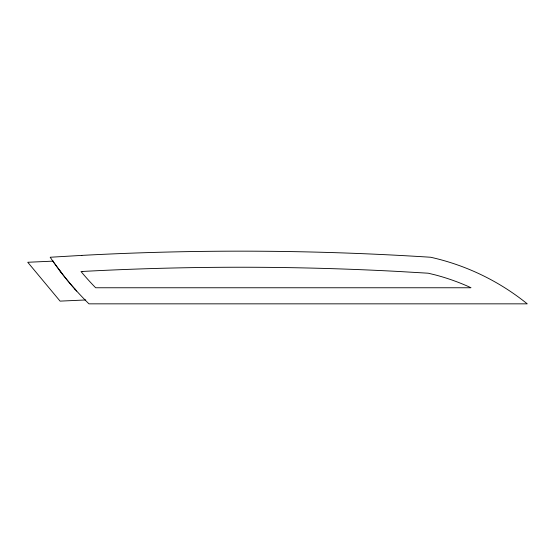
<?xml version="1.0" encoding="UTF-8"?>
<svg xmlns="http://www.w3.org/2000/svg" width="555" height="555" viewBox="0 0 555 555"><rect width="100%" height="100%" fill="white"/><g stroke="black" fill="none" stroke-linecap="round" stroke-linejoin="round"><path stroke-width="0.83" d="M85.741 299.964L60.086 301.122L27.75 262.272L53.412 261.121M76.694 291.07L72.115 285.95A301.074 301.074 0 0 1 62.507 274.205L58.99 269.612M74.53 288.649L75.001 289.19M62.507 274.205L53.051 261.419M81.856 255.39L50.186 257.249A301.074 301.074 0 0 0 88.966 303.842L527.25 303.842A234.73 234.73 0 0 0 430.638 257.249A2975.195 2975.195 0 0 0 81.856 255.39M82.716 271.444L81.016 271.541L83.854 274.892A284.999 284.999 0 0 0 93.497 285.541L95.654 287.761L471.015 287.761L467.026 285.929A218.649 218.649 0 0 0 435.307 274.926L428.252 273.213L398.108 271.444A2959.121 2959.121 0 0 0 82.716 271.444"/></g></svg>
